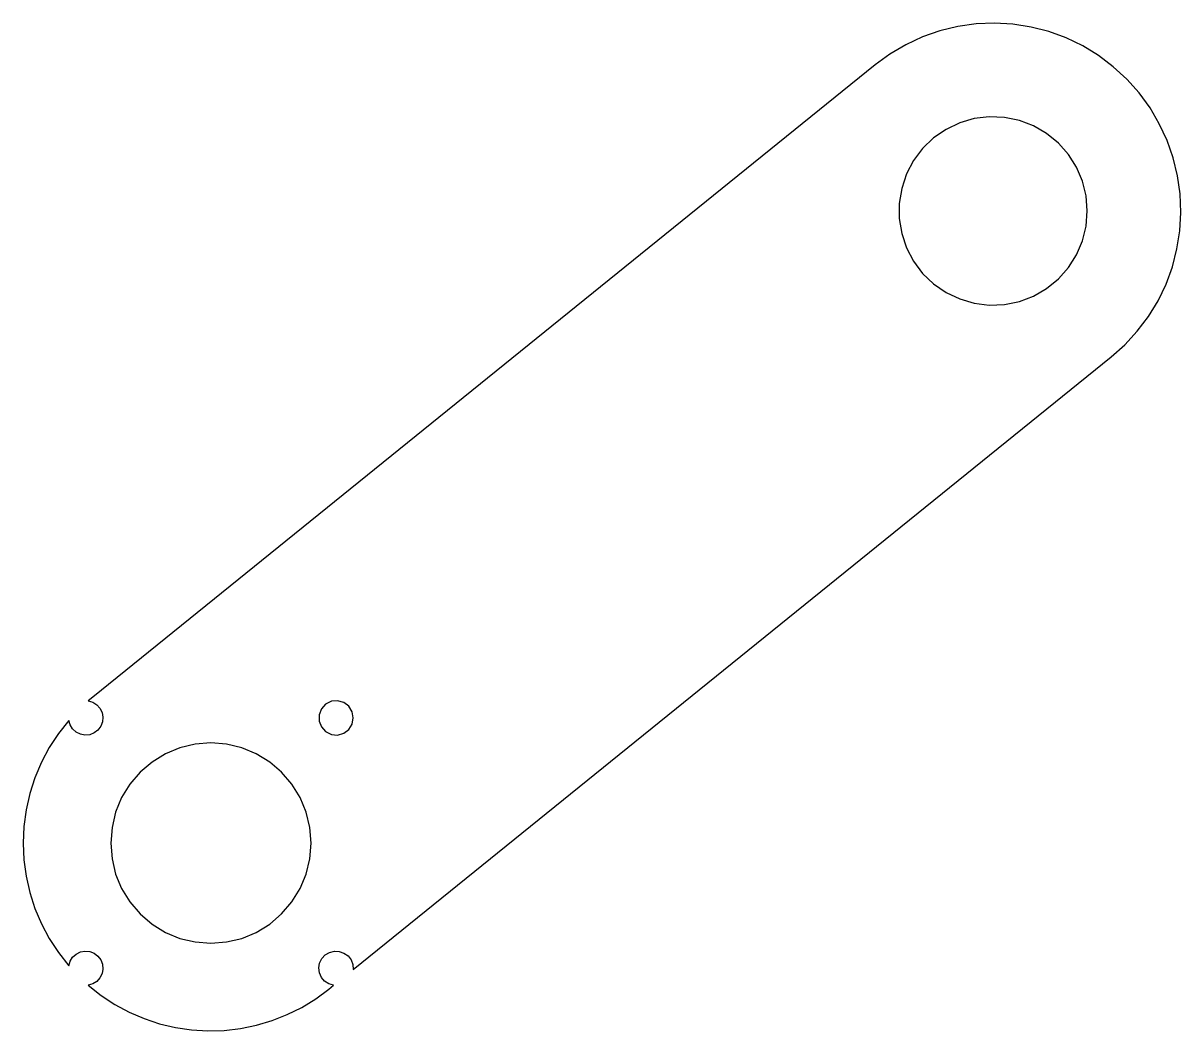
# Model space of a CAD drawing. Header units: millimetres. Extents: x -155 to 30, y -131 to 30.
import ezdxf

# ---------------------------------------------------------------- set-up
doc = ezdxf.new("R2010")
doc.units = ezdxf.units.MM
doc.layers.add('CUT_PROFILE', color=7, linetype='Continuous')

msp = doc.modelspace()

# ---------------------------------------------------------------- linework, layer by layer
at = {"layer": 'CUT_PROFILE'}
for points in [[(18.85, -23.33), (21.05, -21.37), (23.04, -19.21), (24.82, -16.86), (26.35, -14.34), (27.63, -11.69), (28.64, -8.93), (29.38, -6.08), (29.83, -3.17), (30, -0.23), (29.88, 2.71), (29.47, 5.63), (28.77, 8.49), (27.8, 11.27), (26.56, 13.94), (25.07, 16.48), (23.33, 18.85), (21.37, 21.05), (19.21, 23.04), (16.86, 24.82), (14.34, 26.35), (11.69, 27.63), (8.93, 28.64), (6.08, 29.38), (3.17, 29.83), (0.23, 30), (-2.71, 29.88), (-5.63, 29.47), (-8.49, 28.77), (-11.27, 27.8), (-13.94, 26.56), (-16.48, 25.07), (-18.85, 23.33), (-143.85, -77.67), (-144.59, -78.28), (-143.87, -78.49), (-143.23, -78.9), (-142.72, -79.46), (-142.39, -80.14), (-142.25, -80.88), (-142.32, -81.64), (-142.6, -82.34), (-143.06, -82.94), (-143.66, -83.4), (-144.36, -83.68), (-145.12, -83.75), (-145.86, -83.61), (-146.54, -83.28), (-147.1, -82.77), (-147.51, -82.13), (-147.72, -81.41), (-149.37, -83.5), (-150.83, -85.74), (-152.08, -88.09), (-153.12, -90.55), (-153.94, -93.09), (-154.53, -95.69), (-154.88, -98.34), (-155, -101), (-154.88, -103.66), (-154.53, -106.31), (-153.94, -108.91), (-153.12, -111.45), (-152.08, -113.91), (-150.83, -116.26), (-149.37, -118.5), (-147.72, -120.59), (-147.51, -119.87), (-147.1, -119.23), (-146.54, -118.72), (-145.86, -118.39), (-145.12, -118.25), (-144.36, -118.32), (-143.66, -118.6), (-143.06, -119.06), (-142.6, -119.66), (-142.32, -120.36), (-142.25, -121.12), (-142.39, -121.86), (-142.72, -122.54), (-143.23, -123.1), (-143.87, -123.51), (-144.59, -123.72), (-142.54, -125.33), (-140.36, -126.77), (-138.07, -128), (-135.67, -129.04), (-133.2, -129.86), (-130.66, -130.46), (-128.08, -130.84), (-125.48, -131), (-122.87, -130.92), (-120.28, -130.63), (-117.73, -130.11), (-115.23, -129.36), (-112.8, -128.41), (-110.47, -127.25), (-108.24, -125.88), (-106.15, -124.33), (-105.39, -123.72), (-106.15, -123.5), (-106.82, -123.06), (-107.33, -122.46), (-107.65, -121.73), (-107.75, -120.94), (-107.62, -120.16), (-107.27, -119.44), (-106.73, -118.86), (-106.04, -118.46), (-105.27, -118.26), (-104.48, -118.3), (-103.73, -118.56), (-103.08, -119.03), (-102.6, -119.66), (-102.32, -120.4), (-102.26, -121.19)], [(15.05, 0), (14.86, 2.41), (14.28, 4.77), (13.33, 6.99), (12.03, 9.04), (10.43, 10.85), (8.55, 12.39), (6.45, 13.6), (4.19, 14.46), (1.81, 14.94), (-0.61, 15.04), (-3.01, 14.75), (-5.34, 14.07), (-7.52, 13.03), (-9.52, 11.66), (-11.27, 9.98), (-12.72, 8.04), (-13.85, 5.9), (-14.61, 3.6), (-15, 1.21), (-15, -1.21), (-14.61, -3.6), (-13.85, -5.9), (-12.72, -8.04), (-11.27, -9.98), (-9.52, -11.66), (-7.52, -13.03), (-5.34, -14.07), (-3.01, -14.75), (-0.61, -15.04), (1.81, -14.94), (4.19, -14.46), (6.45, -13.6), (8.55, -12.39), (10.43, -10.85), (12.03, -9.04), (13.33, -6.99), (14.28, -4.77), (14.86, -2.41)], [(-102.25, -81), (-102.44, -80.01), (-102.97, -79.15), (-103.77, -78.54), (-104.75, -78.26), (-105.75, -78.35), (-106.66, -78.81), (-107.34, -79.55), (-107.7, -80.49), (-107.7, -81.51), (-107.34, -82.45), (-106.66, -83.19), (-105.75, -83.65), (-104.75, -83.74), (-103.77, -83.46), (-102.97, -82.85), (-102.44, -81.99)], [(-109, -101), (-109.2, -98.5), (-109.78, -96.06), (-110.74, -93.74), (-112.06, -91.6), (-113.69, -89.69), (-115.6, -88.06), (-117.74, -86.74), (-120.06, -85.78), (-122.5, -85.2), (-125, -85), (-127.5, -85.2), (-129.94, -85.78), (-132.26, -86.74), (-134.4, -88.06), (-136.31, -89.69), (-137.94, -91.6), (-139.26, -93.74), (-140.22, -96.06), (-140.8, -98.5), (-141, -101), (-140.8, -103.5), (-140.22, -105.94), (-139.26, -108.26), (-137.94, -110.4), (-136.31, -112.31), (-134.4, -113.94), (-132.26, -115.26), (-129.94, -116.22), (-127.5, -116.8), (-125, -117), (-122.5, -116.8), (-120.06, -116.22), (-117.74, -115.26), (-115.6, -113.94), (-113.69, -112.31), (-112.06, -110.4), (-110.74, -108.26), (-109.78, -105.94), (-109.2, -103.5)]]:
    msp.add_lwpolyline(points, close=True, dxfattribs=at)

doc.saveas('drawing.dxf')
